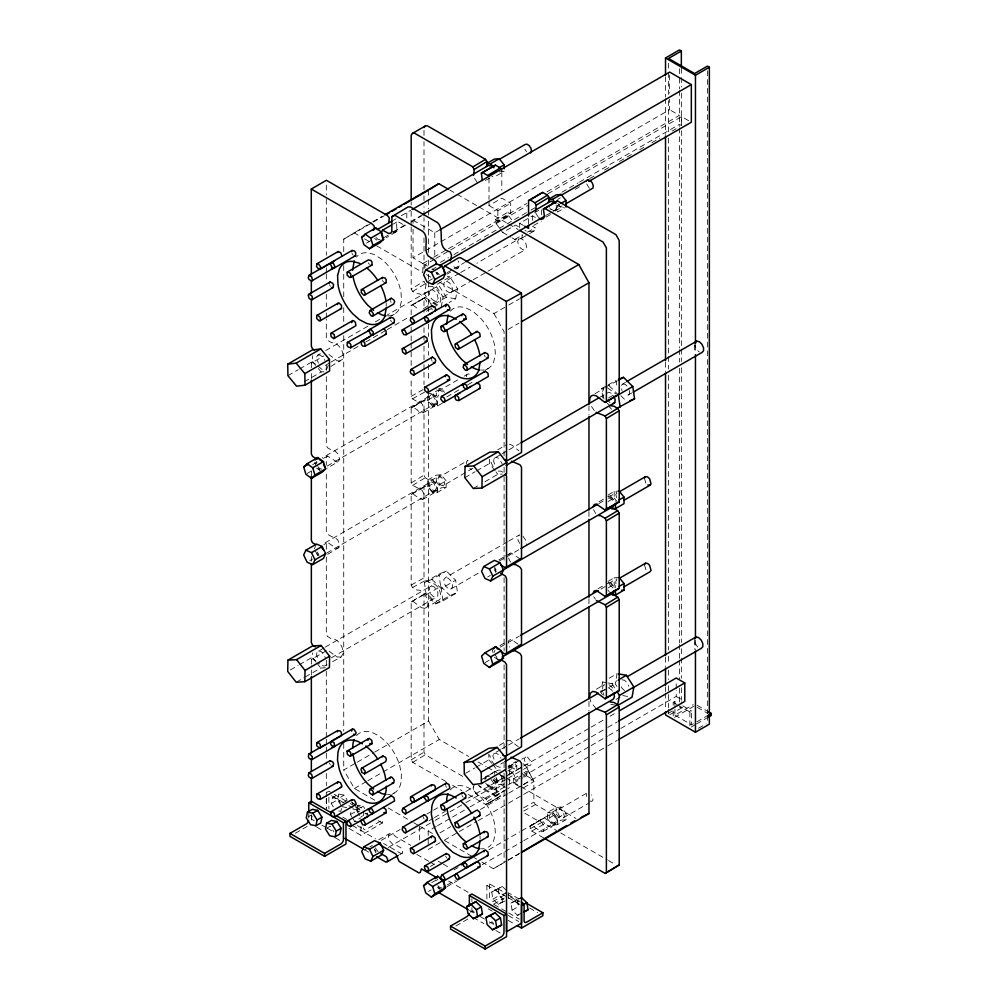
<?xml version="1.0" encoding="UTF-8"?>
<svg xmlns="http://www.w3.org/2000/svg" width="999" height="999" viewBox="0 0 999 999"><rect width="100%" height="100%" fill="white"/><g stroke="black" fill="none" stroke-linecap="round" stroke-linejoin="round"><path stroke-width="0.75" stroke-dasharray="5 3.75" d="M311.351 674.974L311.351 665.634M311.351 664.085L311.351 659.415L326.323 650.736M311.351 561.201L311.351 556.58M311.351 476.311L311.351 471.628M311.351 378.559L311.351 369.318M311.351 367.769L311.351 363.149L323.863 355.906M326.311 557.042L326.311 634.04L327.497 636.488L331.643 638.96L334.19 638.998C339.935 641.395 343.469 647.764 343.044 653.895L340.934 657.13L330.819 662.687M326.311 549.35L326.311 543.194L327.859 542.594L336.576 548.563L338.823 547.639L339.56 544.705L337.849 540.072L334.378 537.012L332.08 536.863L327.822 534.403L326.311 531.93L326.311 471.278M326.311 376.611L326.311 445.267L327.497 447.752L332.055 450.437L335.002 450.924L338.012 453.958L339.71 459.378L337.275 462.212L326.96 468.319M326.311 370.367L326.311 364.136M406.805 217.982L406.818 210.314M445.954 781.518L412.749 762.337L411.176 759.864L411.176 601.96L412.487 601.023L421.64 607.767L424.8 608.329L426.935 606.905L427.934 604.295C428.059 598.463 424.687 592.594 419.33 590.109L416.508 589.959L412.462 587.574L411.176 585.052L411.176 494.493L412.487 493.494L418.993 498.301L422.502 499.6L424.363 497.027L423.938 493.743L421.828 490.01L412.674 485.377L411.176 482.954L411.176 407.817L425.287 399.675L431.818 404.483L435.327 405.781L437.2 403.221L435.439 397.202L433.029 394.78L429.657 393.918M412.712 407.192L425.287 399.675L411.176 407.817L412.712 407.192L417.008 409.652L419.568 412.437L423.176 412.799L424.325 410.489L422.352 404.295L419.555 401.76L416.995 401.498L412.437 398.826L411.176 396.303L411.176 377.822M411.176 365.509L411.176 342.42M411.176 340.884L411.176 327.035M411.176 314.722L411.176 305.482L425.237 297.352L435.776 304.683L439.298 303.983L440.759 300.662C440.846 294.805 437.537 288.923 432.155 286.438L429.333 286.288L425.149 283.753L424.001 281.243L411.176 289.023L412.699 291.471L416.508 293.694L419.293 293.731L423.189 296.378L426.473 300.899L427.922 305.769M419.642 839.972L419.642 826.136M462.762 776.398L425.312 754.782L424.001 752.197L424.001 594.655L425.162 593.581L429.333 595.891L432.18 599.05L436.201 600.986L438.549 600.549L440.234 598.801C442.095 591.995 436.9 582.442 429.333 582.554L425.537 580.332L424.001 577.934L424.001 487.25L425.099 486.038L429.82 488.648L432.392 491.433L436.001 491.808L437.15 489.498L435.452 483.628L432.579 480.844L429.832 480.507L425.199 477.772L424.001 475.174L424.001 400.724M424.001 268.831L424.001 237.787M424.001 230.032L424.001 217.62M424.001 216.059L424.001 206.756M424.001 200.549L424.001 195.891M424.001 189.685L424.001 141.583M424.001 135.377L424.001 129.158M528.558 223.751L528.558 217.57M541.383 214.872L541.383 208.754M620.841 728.408L676.211 696.44L676.211 690.297M676.211 688.761L676.211 681.081M496.478 778.258L496.453 795.416L494.78 795.878L480.606 787.699L478.633 785.464M442.457 403.109L437.562 405.931L432.642 406.343L427.734 400.212L427.747 394.98M437.924 397.315L436.288 395.279L436.301 388.736M437.562 405.931L437.587 399.388L432.679 393.256L441.233 388.324L444.505 392.407M547.627 818.955L547.639 812.412L556.193 807.467L561.126 807.055L566.033 813.186L566.008 819.729L557.454 824.674L552.522 825.087L547.627 818.955L556.168 814.01L556.193 807.467M557.454 824.674L557.479 818.131L552.572 812L547.639 812.412M615.809 586.438L614.173 584.39L614.198 577.847L619.118 577.434M629.507 390.497L629.482 393.656L627.847 395.254L625.212 394.692M695.054 342.757L695.029 345.929L696.615 349.438L699.225 351.96M316.071 662.025L312.312 657.242L312.387 653.009M495.042 470.679L489.41 463.486L489.498 459.253M556.93 210.052L556.131 204.77M393.069 231.893L405.731 224.6L403.471 224.75L398.164 221.728L396.541 222.14L396.978 231.406L386.251 237.737M543.768 837.986L531.755 831.043L530.219 828.708L530.307 825.861L544.305 817.844L553.958 824.35L556.505 823.7L557.08 820.441L555.844 816.633L552.559 813.111L549.775 812.811L535.476 804.557L533.903 802.135L533.878 781.568L525.449 765.184L523.089 763.823M316.621 463.848L316.72 461.463M474.225 784.752L473.126 788.099L475 792.731L477.847 795.504L480.606 795.841L486.101 799.05L487.375 801.548L487.237 804.02L485.801 804.52L467.207 793.78M466.533 463.848L466.67 461.476L468.032 460.389L439.385 476.91L438.024 478.009L439.011 483.104L440.984 485.152L443.044 485.751L473.051 468.119M399.625 854.719L402.322 853.183L402.51 850.636L401.373 848.163L395.754 844.842L392.844 844.405L389.448 840.733L388.374 836.862L389.073 833.89L392.457 833.516L395.829 836.737L410.776 845.366M512.137 237.899L514.822 239.448L521.965 238.049L522.24 235.127L519.68 233.641M457.692 379.907L438.149 391.183L438.748 396.141M466.458 376.873L466.808 374.65L468.319 373.801L470.429 374.65M500.799 454.495L494.093 458.366L493.631 461.251L494.867 464.835M431.068 304.233L424.4 293.793L426.211 283.629M441.221 307.118L443.032 296.953L435.527 285.214L449.975 276.873L457.48 288.624L455.656 298.788L449.1 302.572M553.059 211.338L555.731 209.79L556.143 207.467L555.182 204.57M602.447 694.755L600.786 692.145L602.622 682.005L606.568 679.732M616.895 686.425L615.222 683.803L617.07 673.663L607.879 678.97M333.366 806.892L331.243 803.483L332.405 797.726L338.736 794.068L344.131 795.129L346.953 799.675M341.109 805.506L337.575 799.824L338.736 794.068M341.446 808.478L340.871 811.35L336.825 810.564M351.835 816.82L350.412 814.56L351.573 808.803M359.578 815.434L356.755 810.901L357.904 805.144L363.299 806.205L364.71 808.478M366.958 815.896L367.532 813.011L361.201 816.67M529.52 233.654L534.552 230.732L535.152 227.784L532.504 226.236M508.803 768.356L515.209 764.597L515.896 761.55L508.041 766.133M494.405 652.247L494.955 650.174M531.73 825.386L544.305 817.844L530.307 825.861L531.73 825.386L541.421 831.767L543.356 831.255L544.443 827.946L542.494 823.226L540.034 820.841L536.8 820.092L523.713 812.562M459.39 273.264L444.58 281.805L443.668 284.29L444.455 287.799L446.653 291.009L449.413 292.682L451.685 292.183L471.878 280.532M451.685 292.183L452.609 289.698L451.823 286.189L449.625 282.979L446.865 281.306L444.58 281.805M518.606 239.086L517.682 241.558L518.481 245.08L520.666 248.276L523.439 249.95L525.711 249.45L526.623 246.978L525.836 243.456L523.638 240.26L520.879 238.586L518.606 239.086L476.885 263.162M429.957 482.317L429.233 484.228L429.845 486.925L433.653 490.696L435.414 490.322L436.126 488.411L433.841 483.241L431.705 481.943L429.957 482.317L322.64 544.255M328.221 365.234L326.898 368.706L324.725 369.717L321.74 369.268L317.757 365.771M500.487 749.662L493.781 753.533L492.807 755.956L494.98 761.625M455.831 269.206L458.379 267.794L459.528 265.06L458.454 261.114M314.373 548.838L315.459 546.441M320.292 353.671L317.607 355.219L316.471 357.467L318.394 363.149M430.319 290.085L429.183 292.332L429.732 295.791L431.78 299.126L434.528 301.061L436.938 300.874L438.074 298.626L437.512 295.18L435.477 291.845L432.729 289.897L430.319 290.085L387.387 314.897M616.895 579.732L615.771 581.156L615.908 583.678M616.97 493.156L615.784 494.517L617.195 499.712M495.991 777.347L497.315 780.019L499.35 781.867L501.348 782.155L502.522 780.793L501.111 775.624M525.711 756.942L524.537 758.303L524.625 760.801L525.949 763.486L527.984 765.321L529.982 765.621L531.156 764.26L531.068 761.762L527.709 757.242L525.711 756.942L521.815 759.203M586.338 793.406L559.003 809.202L557.817 810.551L557.892 813.049L559.203 815.733L561.251 817.582L563.236 817.894L589.273 802.859M563.236 817.894L564.423 816.545L563.049 811.375L561.001 809.515L559.003 809.202M465.934 802.597L492.744 787.112L493.956 785.801L493.906 783.328L490.596 778.745M507.38 541.883L445.467 577.622L443.881 579.333L443.931 582.567L445.604 586.076L448.251 588.536L450.874 589.01L479.133 572.689M450.874 589.01L452.46 587.3L452.41 584.078L450.736 580.556L448.089 578.096L445.467 577.622M337.275 462.212L327.535 456.043L326.311 457.292L326.311 465.059M436.625 880.444L437.887 879.17M550.536 814.123L549.288 815.384L549.288 817.844L550.536 820.554L552.559 822.477L554.595 822.889L555.844 821.628L555.844 819.168L554.595 816.458L552.572 814.522L550.536 814.123L521.041 831.156M625.374 382.33L621.028 385.489L622.065 390.996M604.47 684.752L602.897 686.226L602.422 690.496L604.02 695.429M430.769 395.329L429.445 396.478L429.345 398.863L430.507 401.598L432.492 403.608L434.54 404.145L435.876 402.997L435.976 400.599L432.817 395.866L430.769 395.329L322.078 457.992M424.001 298.389L425.237 297.352L411.176 305.482L424.001 298.389L424.001 312.237M443.044 485.751L444.405 484.652L444.543 482.28L443.419 479.557L441.446 477.497L439.385 476.91M323.988 647.851L316.845 652.359L316.646 655.431L318.107 658.978M431.268 585.913L429.495 587.337L429.295 590.397L430.756 593.955L433.316 596.628L435.989 597.402L437.774 595.991L437.962 592.919L436.501 589.373L433.941 586.7L431.268 585.913L325.324 647.077M500.187 796.253L487.237 804.02L500.187 796.253L500.062 793.593L498.651 791.47L488.686 786.4L486.813 783.016M515.209 764.597L516.795 765.746L516.795 770.192L510.601 766.683L509.315 767.632L509.303 787.662L507.967 788.648M330.881 366.396L342.407 359.34C344.63 352.909 340.347 345.904 334.69 342.869L331.643 342.694L327.597 340.259L326.311 337.812L326.311 319.131M430.344 866.558L435.364 863.473M520.229 559.003L510.988 552.872L508.578 554.557L508.466 557.892L510.501 562.162M343.731 251.611L343.731 239.161L371.353 222.54M562.137 205.869L560.601 206.83L558.429 206.044L556.431 203.784M487.375 801.548L500.062 793.593M412.699 291.471L425.149 283.753M411.176 482.954L424.001 475.174M412.674 485.377L425.199 477.772M499.4 745.354L504.495 742.282M486.101 799.05L498.651 791.47M506.73 789.21L496.453 795.416L504.133 790.908M523.626 787.761L533.878 781.568L525.449 765.184L512.15 772.302L508.179 769.979M412.749 762.337L425.312 754.782M523.538 784.49L532.355 779.195L533.878 781.568M411.176 759.864L424.001 752.197M327.672 554.27L338.823 547.639M412.487 493.494L425.099 486.038M481.843 862.05L493.406 868.73L506.718 860.876M508.054 860.089L520.042 853.021M594.979 393.718L603.908 388.461L602.447 391.795L603.97 399.001M323.813 544.655L326.311 543.194M497.702 449.825L506.406 444.705M412.487 601.023L425.162 593.581M499.825 645.679L504.957 642.657M596.366 689.223L603.983 684.765M519.755 786.75L513.586 783.154L513.586 778.708L515.184 779.482L521.59 775.736M522.864 774.987L527.996 771.99L527.734 769.717M499.163 227.635L495.591 222.827L495.304 219.568L508.054 212.138L510.701 213.649L510.701 203.284L501.823 198.152L488.998 205.557L488.998 200.961M521.965 238.049L528.259 234.39M599.15 501.71L604.17 498.776M598.076 588.736L604.457 585.027M447.215 272.615L452.572 269.505M453.908 268.731L464.635 262.525M546.353 215.21L551.723 212.113M514.822 239.448L522.514 234.99M343.731 239.161L372.028 222.827M373.364 222.053L384.14 215.834M393.294 220.354L395.979 218.806M401.336 215.709L410.726 210.302M392.757 224.325L396.541 222.14M366.546 243.094L371.89 240.01M413.049 223.214L413.049 220.205L421.153 215.534M384.14 237.487L392.182 232.854M393.519 232.08L405.594 225.112M410.951 222.015L421.69 215.834M413.049 220.205L434.777 232.742L440.172 229.633M422.839 272.49L422.839 263.511L413.049 257.829L669.63 109.703L669.63 99.163M488.998 205.557L497.877 210.689L510.701 203.284M422.839 263.511L432.292 258.054M433.653 257.267L447.152 249.475M448.501 248.689L526.823 203.471M547.077 191.783L679.42 115.372L669.63 109.703M495.304 219.568L497.877 221.054L510.701 213.649M424.987 267.732L424.987 264.735L434.44 259.278M435.789 258.504L449.288 250.712M450.636 249.925L527.609 205.482M547.864 193.794L681.555 116.608L688.898 120.829M440.397 262.362L448.501 257.68M453.908 254.558L529.52 210.901M530.881 210.127L534.927 207.78M561.938 192.195L578.134 182.829M579.495 182.055L679.42 124.363L681.555 125.599L681.555 116.608M431.73 269.83L437.137 266.708M589.735 178.609L596.478 174.713M604.582 170.03L609.989 166.92M619.442 161.463L631.593 154.445M639.697 149.763L643.743 147.427M651.847 142.745L659.952 138.074M672.102 131.056L676.148 128.709M534.702 212.675L538.761 210.339M557.654 199.425L560.364 197.864M575.212 189.286L580.619 186.176M519.68 227.722L519.68 223.277L532.504 215.871L537.574 218.793M559.902 204.058L557.454 205.469L557.479 212.038L564.81 207.804M428.346 281.156L432.355 278.846M555.019 211.089L561.126 207.567L563.573 207.33M533.678 225.437L541.383 220.991M460.739 272.49L470.154 267.045M325.662 350.574L368.594 325.761M375.312 321.878L382.018 318.007M424.4 293.793L438.848 285.452L446.353 297.202L455.656 298.788M287.924 375.686L298.276 369.717M299.575 368.968L312.512 361.501L312.412 355.731M391.795 315.734L394.293 314.285M443.032 296.953L457.48 288.624M329.595 362.912L324.225 366.009L321.828 366.196M330.931 362.137L359.116 345.854M365.821 341.97L385.951 330.344M387.287 329.57L408.753 317.158M423.514 308.629L431.568 303.971M432.904 303.197L436.938 300.874M473.226 279.745L486.675 271.978M488.024 271.204L525.711 249.45M434.528 304.021L446.353 297.202M304.345 381.705L321.166 371.99L323.988 371.653M439.96 282.38L494.006 313.574L507.467 305.794M508.803 305.007L519.58 298.788M508.129 329.408L518.906 323.189M464.198 376.148L466.808 374.65M312.699 464.622L318.094 461.501M323.489 458.391L327.535 456.043M427.734 400.212L436.288 395.279M485.664 369.917L488.161 368.481M307.205 473.464L313.886 469.617M327.197 466.034L434.54 404.145M446.865 396.865L461.188 388.599M467.707 384.84L472.914 381.83L471.403 382.679M432.642 406.343L439.972 402.11M423.176 412.799L435.327 405.781M427.734 480.107L436.288 475.174L441.196 474.7L446.116 480.806L446.141 487.375L437.587 492.32L432.679 492.782L427.747 486.675L427.734 480.107L432.642 479.645L441.196 474.7M427.747 486.675L436.301 481.743L436.288 475.174M602.872 397.914L601.535 388.723L606.78 385.689M608.091 384.94L615.971 380.382L616.87 386.513M605.294 387.2L616.932 381.131M437.587 492.32L437.562 485.751L446.116 480.806M309.79 560.664L312.475 559.128M326.76 553.034L435.414 490.322M432.679 492.782L441.233 487.849L446.141 487.375M422.502 499.6L436.001 491.808M502.147 453.721L507.504 450.624M508.853 449.85L519.58 443.656M600.049 397.19L604.07 394.867M464.822 477.684L475.174 471.703M476.473 470.954L489.41 463.486M608.566 397.939L615.134 394.143M627.847 395.254L631.88 392.932M473.264 488.486L479.732 484.74M484.915 481.755L497.852 474.288L502.185 474.05M424.4 582.467L438.848 574.125L446.353 571.041L455.656 580.219L457.48 592.469L443.032 600.811L435.527 603.896L426.211 594.73L424.4 582.467L431.905 579.383L446.353 571.041M508.716 541.108L519.492 534.89L517.894 536.6L517.957 539.822L519.617 543.344M290.309 669.942L298.077 665.459M299.375 664.71L312.312 657.242M426.211 594.73L440.659 586.388L438.848 574.125M443.032 600.811L441.221 588.548L455.656 580.219M608.066 494.992L614.173 491.471L619.08 490.996M498.901 559.84L504.27 556.743M505.619 555.968L510.988 552.872M608.079 496.166L610.526 495.941L616.633 492.407M331.393 657.792L435.989 597.402M499.325 561.038L519.68 549.25M598.851 503.546L604.208 500.449M608.091 501.56L614.198 498.039L614.173 491.471M296.179 682.217L303.933 677.734M305.232 676.985L320.766 668.019L329.42 667.519M435.527 603.896L449.975 595.554L457.48 592.469M487.687 576.96L490.359 575.424M608.091 581.368L614.198 577.847M608.104 582.579L610.576 582.367L616.683 578.846M500.324 647.09L507.03 643.219M508.366 642.444L519.105 636.251M600.936 589.035L607.642 585.177M608.066 587.912L614.173 584.39M485.102 662.587L489.11 660.264M374.65 800.162L354.42 788.486L343.731 769.967L355.856 762.974M357.205 762.2L373.364 752.859M374.712 752.085L428.596 720.978L428.596 394.081M326.311 792.644L328.871 791.171L332.867 793.481M354.42 788.486L366.546 781.493M367.894 780.706L439.285 739.497L468.768 756.53M332.405 797.726L337.787 798.788L344.131 795.129M308.728 816.483L311.151 815.084L313.274 818.493M331.243 803.483L337.575 799.824M342.694 802.946L347.689 800.062M295.304 833.266L308.666 825.549M352.922 809.065L356.968 809.864L363.299 806.205M326.685 828.258L330.319 826.148L333.853 831.83M350.412 814.56L356.755 810.901M391.795 794.442L394.293 793.006M352.535 817.956L354.657 821.365L360.989 817.706M607.954 682.929L611.95 683.628L617.195 680.594M501.835 748.888L507.205 745.791M508.541 745.017L519.28 738.823M601.111 691.595L606.48 688.498M600.786 692.145L607.355 688.361M608.666 687.599L615.222 683.803M465.596 773.301L474.65 768.069M475.949 767.319L488.886 759.852L488.798 754.095M348.963 828.433L360.951 835.364L382.33 823.014L382.33 820.054L366.084 829.432A3.634 2.098 -60 0 1 363.511 827.959M500.774 764.048L503.459 762.499M616.146 699.362L620.079 697.09M485.739 779.332L485.726 776.71L494.28 771.765L497.964 771.415M480.706 780.082L497.527 770.366L500.349 770.029M364.348 850.062L368.356 847.751M369.692 846.977L372.365 845.429M381.343 840.334L400.112 829.495M426.923 814.01L432.292 810.913M433.628 810.139L437.649 807.816M465.796 791.558L473.838 786.912M508.803 766.72L516.608 762.2M507.817 770.941L516.795 765.746M429.095 820.679L433.141 818.343M434.49 817.557L445.292 811.325M468.256 798.076L507.417 775.461M508.766 774.687L522.265 766.882M523.613 766.108L589.785 727.909M591.133 727.122L604.645 719.33M610.039 716.208L616.795 712.312M485.751 783.278L490.684 789.372L495.591 788.91L495.566 782.342L504.12 777.397L500.012 772.314M507.817 775.374L516.795 770.192M388.174 847.502L433.753 821.178M435.102 820.404L448.501 812.662M449.837 811.887L464.585 803.371M501.348 782.155L506.555 779.158M507.854 778.396L522.165 770.129M523.476 769.38L529.982 765.621M490.684 789.372L499.238 784.44L504.145 783.965L504.12 777.397M495.591 788.91L504.145 783.965M513.586 778.708L522.564 773.526M523.851 772.789L526.411 771.303L527.996 771.99M436.288 826.398L428.196 831.081L428.196 846.44M437.649 825.624L451.148 817.819M452.497 817.045L468.706 807.691M470.054 806.905L606.443 728.159M607.792 727.384L617.245 721.927M513.586 783.154L522.564 777.971M523.851 777.234L526.411 775.748L526.411 771.303M439.897 832.879L450.699 826.648M480.407 809.49L507.417 793.905M508.766 793.119L522.265 785.326M523.613 784.54L589.785 746.34M591.133 745.566L607.342 736.213M608.691 735.426L619.492 729.195M673.214 705.219L673.214 702.347L674.924 701.36L677.497 702.846M428.196 849.512L443.044 840.933M444.393 840.159L457.904 832.367M459.253 831.58L476.81 821.453M478.159 820.666L606.443 746.603M607.792 745.828L617.245 740.359M668.044 713.486L673.101 710.564M669.792 714.697L681.343 708.029L681.343 701.785M674.924 709.04L674.924 715.184L693.281 704.595M674.55 717.382L694.592 705.806L707.429 713.211M678.346 705.319L689.897 711.975L691.608 710.988L691.608 724.812L695.541 722.552M696.852 721.79L708.653 714.972M691.233 727.01L695.242 724.7M696.578 723.925L708.603 716.982M552.572 812L561.126 807.055M698.451 728.271L706.143 723.825M453.983 869.879L458.004 867.557M488.848 849.749L519.692 831.93M428.434 891.433L431.106 889.897M557.479 818.131L566.033 813.186M447.302 884.852L455.344 880.206M482.167 864.709L522.402 841.483M523.738 840.708L554.595 822.889M552.522 825.087L561.076 820.142L566.008 819.729M493.406 868.73L504.095 862.549L504.095 772.264M508.129 860.226L518.906 853.995M486.888 898.988L486.888 885.351L489.448 883.878L506.768 893.868M505.069 900.911L498.289 904.295L492.907 899.125L491.745 892.045L502.322 886.463L506.63 890.596M491.745 892.045L502.322 886.463M470.379 912.124L472.814 910.726L477.122 914.859M492.907 899.125L499.238 895.466L498.076 888.386M502.534 902.372L501.373 895.291L506.443 892.369M504.507 894.929L492.007 902.147A3.634 2.098 -60 0 1 490.609 902.472M455.881 925.961L469.243 918.256M493.568 904.207L504.258 898.039M498.289 904.295L504.632 900.636L499.238 895.466M510.926 903.108L521.49 897.539L510.926 903.108L512.075 910.201L517.47 915.359L521.703 913.448M489.56 923.201L491.983 921.802L496.291 925.936M512.075 910.201L518.406 906.543L517.257 899.45M517.47 915.359L522.539 912.437M372.702 221.766L382.142 216.333M543.356 831.255L556.505 823.7M485.377 180.507L492.944 176.186M500.049 228.846L502.734 232.455L515.621 225.1L519.63 227.397M411.176 601.96L424.001 594.655M508.104 766.97L518.381 761.101M446.753 886.812L457.442 880.706M546.153 217.008L551.248 214.111M527.41 232.193L535.152 227.784M484.165 779.095L486.65 777.684M508.016 768.156L510.601 766.683M426.398 311.288L431.556 308.366M432.854 307.642L439.298 303.983M424.8 608.329L438.549 600.549M431.68 882.666L437.937 879.12M531.755 831.043L544.705 823.713L559.328 832.155M411.176 494.493L424.001 487.25M378.746 839.709L389.073 833.89M438.149 391.183L439.66 390.334L441.77 391.183L443.656 393.406M446.903 274.176L450.736 272.053M411.176 396.303L424.001 389.16M411.176 585.052L424.001 577.934M485.801 804.52L498.876 797.252L478.821 785.664M523.713 811.088L535.476 804.557M412.437 398.826L425.537 391.583M412.462 587.574L425.537 580.332M523.638 807.816L533.903 802.135M606.755 393.319L608.741 392.232L611.488 393.344L613.935 396.241M494.093 458.366L496.078 457.267L498.826 458.391L502.097 463.673M494.78 795.878L504.008 790.821M530.219 828.708L543.156 821.653L543.019 818.78M495.591 222.827L508.653 215.784L508.054 212.138M555.731 209.79L554.108 210.627L551.873 209.678L549.9 207.305M327.023 664.785L324.225 666.146L320.442 664.76M311.351 363.149L312.862 362.5L315.459 364.098M311.351 659.415L312.899 658.766L319.505 663.836M601.535 388.723L604.033 387.712M396.978 231.406L393.968 232.517L390.497 229.683M607.005 583.541L609.028 583.104L611.4 584.253L615.521 587.699M534.552 230.732L527.647 232.005L524.975 230.469M493.781 753.533L496.103 753.109L498.863 754.857L501.023 758.116M402.322 853.183L400.761 853.408L383.529 843.456M485.726 776.71L489.41 776.348M499.188 171.803L504.12 171.391L495.566 176.336L491.87 176.636M438.773 388.524L441.233 388.324M427.747 393.668L431.443 393.356M507.03 740.734L510.064 740.484L518.231 746.665M458.379 267.794L455.469 268.019L452.222 265.072M317.607 355.219L320.017 355.032L322.764 356.98L324.812 360.314M498.189 471.066L501.211 471.203L503.309 472.477M340.159 361.001L337.212 360.826L328.958 354.508M340.934 657.13L336.7 656.88L327.572 650.012M608.241 498.126L610.189 498.264L612.262 499.987L613.673 502.634M500.749 659.677L497.465 659.19L495.904 657.18M589.872 801.036L591.87 801.348L593.056 799.999L591.67 794.817M447.315 276.423L449.975 276.873M602.622 682.005L606.618 682.692M622.714 695.566L632.03 697.19M610.938 704.37L616.258 705.294M492.744 787.112L490.734 786.762L488.698 784.877M341.82 806.643L347.202 807.691M354.657 821.365L358.703 822.165M621.915 679.757L624.537 680.282L627.172 682.779L628.796 686.288M441.933 887.949L439.91 887.537L437.887 885.614M622.677 383.891L625.312 384.453L627.921 386.975M380.107 239.81L377.934 239.335L375.786 237.25M321.828 469.13L319.78 468.593L317.794 466.583M469.63 468.631L471.69 469.218M318.619 650.948L321.303 651.723L323.863 654.395L325.324 657.954M442.12 889.385L439.56 888.598L437.1 886.001M607.941 496.578L611.4 497.839L615.546 501.298M509.328 444.168L512.187 445.267L518.906 450.836M609.29 584.565L613.211 588.036M607.429 387.774L615.921 393.968M518.069 644.18L511.138 639.472L508.816 640.396L508.354 643.756L509.64 647.14M500.199 775.449L503.971 777.597L503.971 773.151M424.987 264.735L427.435 266.146M432.33 268.968L434.777 270.379M412.724 304.857L418.231 309.141M493.431 780.281L506.643 787.886M519.68 223.277L523.488 225.474M449.55 189.91L477.797 206.219M479.133 207.005L507.38 223.314M508.728 224.088L518.169 229.533M353.821 232.642L359.203 235.752M364.585 238.861L369.955 241.958M376.685 245.841L422.39 272.24M426.448 274.575L431.855 277.697M697.165 705.319L707.429 711.238M676.211 696.44L682.317 699.974M682.629 705.806L691.608 710.988M673.214 702.347L677.06 704.57M679.42 706.917L681.343 708.029M674.924 715.184L691.608 724.812M478.146 761.95L486.188 766.595M487.537 767.369L496.915 772.789M498.251 773.563L519.692 785.951M521.028 786.725L575.973 818.468M560.664 832.929L607.205 859.802M608.541 860.564L615.184 864.397M452.597 785.351L461.9 790.709M388.124 807.941L412.387 821.952M413.736 822.726L419.13 825.848M420.479 826.623L435.302 835.189M444.742 840.634L472.864 856.867M474.138 857.604L476.71 859.09M351.685 802.359L355.681 804.67M357.018 805.444L363.673 809.29M518.918 898.913L508.266 892.756L508.266 895.728L518.918 901.872M334.203 794.242L348.863 802.709M350.187 803.471L354.183 805.781M355.519 806.555L363.511 811.163L363.511 815.746M508.104 894.642L521.416 902.334M355.681 807.629L363.673 812.249M365.01 813.011L370.342 816.096M378.334 820.703L382.33 823.014M529.582 908.029L537.574 912.649M331.643 795.728L343.631 802.647M348.963 805.718L359.615 811.875M486.888 885.351L506.868 896.89M508.191 897.664L521.515 905.356M438.236 861.225L442.008 863.398M443.269 864.123L449.55 867.756M416.833 854.42L428.783 861.313M430.107 862.075L434.103 864.372M342.769 817.182L346.765 819.492M357.43 825.649L364.086 829.495M494.018 904.507L507.342 912.199M508.666 912.961L519.33 919.117M352.372 825.474L375.574 838.86M448.651 881.068L468.568 892.557M508.304 915.496L518.693 921.503M488.211 908.84L492.207 911.138M508.191 920.379L514.86 924.225M321.99 825.211L326.024 827.534M327.36 828.308L332.742 831.418M364.66 849.849L368.643 852.147M469.48 910.364L474.812 913.436M480.132 916.508L486.775 920.354M489.435 921.89L494.642 924.887M316.671 827.085L323.339 830.931M335.327 837.849L340.647 840.921M473.251 917.482L483.903 923.625M495.891 930.556L501.223 933.628M502.734 232.455L510.789 237.113M314.198 820.716L311.388 818.98L311.338 816.595M526.411 775.748L532.355 779.195M495.629 765.621L503.296 768.731M608.791 688.086L611.563 689.834L613.723 693.094M374.563 238.461L376.81 240.097M316.558 468.069L319.942 470.517M494.455 657.18L497.827 659.64M437.574 887.624L439.835 889.26M609.04 684.652L613.873 689.098M607.217 403.246L610.089 405.681M378.134 851.797L374.812 847.214M522.989 536.176L526.423 541.346L526.473 544.567M318.107 468.256L320.192 470.204M596.266 708.778L591.046 702.497L589.522 697.527M697.702 647.027L694.33 641.857L694.317 638.673M624.562 690.596L621.94 688.111L620.304 684.59M515.159 901.185L519.468 905.331M495.979 890.121L501.373 895.291M440.659 586.388L449.975 595.554M431.905 579.383L441.221 588.548M620.854 395.691L626.023 400.811M609.053 385.676L618.356 394.867M608.478 406.081L611.588 409.14M594.33 410.589L590.646 405.207M477.285 182.542L473.389 176.698M538.449 217.47L535.402 212.512M589.298 188.237L586.238 183.117M317.145 553.671L319.043 555.869M607.529 399.787L609.977 402.684M437.362 272.452L439.335 274.837M312.512 361.501L317.32 367.32M318.281 368.494L321.166 371.99M488.886 759.852L491.77 763.361M492.732 764.522L497.527 770.366M557.842 203.496L561.126 207.567M614.198 498.039L618.306 503.121M610.526 495.941L615.459 502.035M436.301 481.743L441.233 487.849M432.642 479.645L437.562 485.751M494.305 778.333L499.238 784.44M493.106 779.282L495.566 782.342M610.576 582.367L615.471 588.511M556.168 814.01L561.076 820.142M317.008 663.224L320.766 668.019M374.525 849.237L376.236 851.423M495.979 471.89L497.852 474.288M549.55 207.792L551.098 209.802M436.663 272.739L437.999 274.475M493.119 466.658L489.947 460.052M607.867 589.972L609.652 592.345M495.179 654.982L496.965 657.354M543.156 821.653L544.705 823.713M508.653 215.784L513.011 221.603M352.048 802.659L353.184 804.232M512.15 772.302L514.535 775.649L515.184 779.482M593.706 596.715L595.479 599.263M494.605 765.022L491.258 760.227L489.647 755.019M351.998 253.446L353.097 255.057M317.158 551.96L318.856 554.433M382.48 280.444L383.566 282.043M368.306 262.824L369.393 264.435M524.862 149.188L526.573 151.798M494.443 568.656L496.353 571.665M611.95 683.628L615.272 688.848M356.968 809.864L358.379 812.125M337.787 798.788L342.033 805.606M390.559 320.142L391.583 321.803M462.062 795.529L463.086 797.202M428.596 720.978L439.285 739.497M494.006 313.574L504.095 331.743L504.095 456.268M593.531 509.602L595.704 513.523M494.655 567.245L496.066 569.892M445.691 856.18L446.603 857.904M484.303 355.157L485.214 356.88M329.483 284.64L330.394 286.363M645.903 569.805L644.405 564.622M329.483 763.174L330.357 764.922M645.804 483.166L644.405 477.972M445.591 785.614L446.453 787.362M423.289 817.369L424.138 819.118M431.443 308.142L432.28 309.902M435.989 272.153L437.125 274.563M494.555 569.929L495.704 572.327M315.522 551.236L317.819 556.043M374.088 849.038L375.811 852.634M390.334 300.549L391.096 302.322M431.406 359.403L432.142 361.176M492.257 649.874L493.131 652.797M314.81 462.212L315.684 465.147M508.166 894.467L508.866 898.713M480.007 836.038L480.132 838.898M386.151 303.134L386.263 305.994M586.45 794.005L586.525 796.503M494.28 771.765L494.293 774.4M501.81 171.828L501.823 190.409M326.311 660.327L326.311 669.617M326.311 671.166L326.323 737.761M326.323 739.31L326.336 745.504M326.336 747.052L326.336 751.698M326.336 753.246L326.336 764.098M326.336 773.388L326.336 785.776M326.336 791.97L326.336 796.615M326.336 798.164L326.348 809.003M707.429 70.804L707.429 713.723M707.429 715.284L707.429 723.089M695.454 345.217L695.454 353.022M695.454 640.159L695.454 649.512M694.592 345.055L694.592 352.859M694.592 639.984L694.592 649.35M689.897 711.975L689.897 726.348M681.343 68.232L681.343 76.024M681.343 77.585L681.343 86.95M681.343 93.194L681.343 124.4M681.343 130.644L681.343 347.552M681.343 349.113L681.343 361.601M681.343 367.844L681.343 642.494M681.343 648.726L681.343 656.53M681.343 658.091L681.343 678.383M681.343 687.749L681.343 700.224M679.42 68.681L679.42 76.473M679.42 78.034L679.42 88.961M679.42 90.522L679.42 126.411M679.42 127.972L679.42 348.002M679.42 349.563L679.42 362.05M679.42 368.294L679.42 642.944M679.42 644.505L679.42 658.541M679.42 660.102L679.42 678.833M679.42 688.199L679.42 702.235M674.924 701.36L674.924 707.504M673.214 710.963L673.214 718.156M669.63 75.087L669.63 93.144M668.518 63.149L668.518 70.954M668.518 72.515L668.518 94.356M668.518 100.599L668.518 131.806M668.518 138.049L668.518 354.957M668.518 356.518L668.518 369.006M668.518 375.249L668.518 649.899M668.518 656.143L668.518 663.935M668.518 670.179L668.518 679.545M668.518 685.789L668.518 707.629M668.518 709.19L668.518 713.873M665.521 76.698L665.521 96.99M665.521 98.551L665.521 134.44M665.521 362.275L665.521 371.628M665.521 657.205L665.521 666.57M665.521 686.85L665.521 691.533M665.521 693.094L665.521 710.264M588.96 405.719L588.96 415.06M588.96 511.575L588.96 517.807M588.96 598.751L588.96 604.969M588.96 701.485L588.96 710.826M532.504 215.871L532.504 220.317M504.095 467.17L504.095 474.95M504.095 476.511L504.095 563.686M504.095 577.697L504.095 650.849M504.095 664.859L504.095 752.035M504.095 762.924L504.095 770.716M497.877 210.689L497.877 221.054M489.448 883.878L489.448 900.661M488.998 177.972L488.998 199.438M471.915 898.538L471.915 901.56M471.915 907.616L471.915 912.162M434.777 232.742L434.777 256.83M428.596 190.172L428.596 197.952M428.596 199.513L428.596 208.853M428.596 210.402L428.596 215.072M428.596 221.303L428.596 252.435M428.596 260.215L428.596 266.446M428.596 274.226L428.596 280.457M428.596 282.005L428.596 305.357M428.596 306.918L428.596 311.588M428.596 324.038L428.596 336.488M428.596 342.719L428.596 355.169M428.596 364.51L428.596 381.63M424.001 327.622L424.001 339.922M424.001 346.079L424.001 362.999M424.001 364.548L424.001 370.691M424.001 372.24L424.001 384.54M413.049 229.233L413.049 257.829M411.176 202.01L411.176 205.12M411.176 211.338L411.176 225.324M411.176 226.873L411.176 289.023M360.951 826.273L360.951 835.364M343.731 265.622L343.731 296.753M343.731 307.655L343.731 326.336M343.731 335.676L343.731 731.056M343.731 743.506L343.731 769.967M328.871 797.277L328.871 807.954A3.634 2.098 -60 0 0 329.058 808.94M326.311 185.115L326.311 194.992M326.311 199.226L326.311 255.282M326.311 267.744L326.311 272.415M326.311 273.976L326.311 280.195M326.311 294.218L326.311 306.668M326.311 312.899L326.311 317.57M326.311 798.701L326.311 807.791M311.338 814.922L311.338 820.978M308.778 813.448L308.778 818.031M484.24 369.892A34.615 19.992 60 0 1 481.368 370.092M450.349 311.201A34.615 19.992 60 0 1 466.396 308.129L473.064 311.463L479.857 317.42A34.615 19.992 60 0 1 494.917 347.252L495.367 355.207L493.606 362.05A34.615 19.992 60 0 1 485.614 369.568M387.5 315.909A34.615 19.992 60 0 0 399.75 307.854L401.498 301.024L401.061 293.057A34.615 19.992 60 0 0 381.443 259.078L374.175 254.483L367.969 252.822A34.615 19.992 60 0 0 356.493 257.005M484.24 848.613A34.628 19.992 60 0 1 481.368 848.813M450.349 789.909A34.628 19.992 60 0 1 466.396 786.85L473.064 790.184L479.857 796.128A34.628 19.992 60 0 1 494.917 825.973L495.367 833.928L493.606 840.758A34.628 19.992 60 0 1 488.161 847.202M390.384 794.417A34.628 19.992 60 0 1 387.5 794.617M356.493 735.726A34.628 19.992 60 0 1 372.527 732.654L379.208 735.988L385.989 741.945A34.628 19.992 60 0 1 399.75 765.758L401.398 773.888L401.061 782.067A34.628 19.992 60 0 1 391.758 794.093"/><path stroke-width="1.5" d="M311.338 802.584L311.338 777.684M311.338 771.465L311.338 759.015M311.338 752.784L311.351 676.535M311.351 564.273L311.338 642.769L312.687 645.242L315.347 646.815M311.351 476.311L311.338 540.184L312.487 542.719L315.909 544.78M311.351 380.095L311.351 454.046L312.699 456.518L317.17 459.128M500.736 651.523L504.994 653.97L506.543 653.296L506.555 578.683L505.444 576.111L500.749 573.264M528.558 225.299L528.558 228.396L524.75 226.199M528.558 216.021L528.558 200.549L542.644 192.42L547.527 195.167L548.963 197.377L549.075 200.687L548.139 202.435M589.522 697.527L590.197 693.431L592.569 691.458L595.666 691.87L605.132 698.813L606.381 697.702L606.381 607.367L605.219 604.832L596.366 600.536M593.231 506.63L594.118 504.632L596.303 504.045L605.094 510.052L606.381 509.015L606.381 418.519L605.107 415.971L596.066 412.375M589.622 401.498L589.86 398.239L591.158 395.979L593.431 395.179L596.216 395.791L604.832 402.397L606.381 401.785L606.381 247.752L602.971 241.995L544.867 208.441L543.369 209.041L544.355 215.697L543.593 218.456L541.62 219.293L539.16 218.232M593.219 592.782L594.255 590.958L596.316 590.459L605.132 596.44L619.205 588.311L619.205 513.111L617.657 510.714L613.386 508.216L610.814 507.954M450.299 260.714L451.598 255.457L450.212 251.873C435.027 248.202 445.854 231.006 437.624 222.665L410.352 206.918L408.054 206.943L391.895 216.671L391.833 231.443L390.534 233.354L388.349 233.316L382.654 230.157L381.268 232.23L382.617 238.262M504.133 168.781L504.145 164.847L499.238 158.716L494.305 159.128L486.975 163.361M612.986 595.254L615.459 595.054L615.471 589.81M615.459 595.054L624.013 590.109L624.025 583.566L619.118 577.434M376.635 856.755L385.951 862.137L387.487 861.588L387.525 859.065L386.213 856.655L380.819 853.658M287.924 660.152L287.724 671.44L296.179 682.217L304.832 681.718L329.42 667.519L329.62 656.231L321.166 645.454L312.512 645.953L287.924 660.152L296.578 659.652L321.166 645.454M304.832 681.718L305.032 670.429L296.578 659.652M465.059 466.408L464.822 477.684L473.264 488.486L481.93 488.012L506.518 473.813L506.743 462.549L498.314 451.748L489.647 452.222L465.059 466.408L473.726 465.946L498.314 451.748M481.93 488.012L482.155 476.748L473.726 465.946M352.734 748.076L352.909 743.98A34.628 19.992 60 0 1 354.22 739.472M446.603 802.259L446.778 798.176A34.628 19.992 60 0 1 448.089 793.668M445.566 306.631L446.528 304.37L447.864 304.745L449.887 307.842L449.8 309.39L427.734 322.34L425.112 320.642L424.45 317.32L425.337 316.608L446.528 304.37M386.363 786.238L386.089 790.709A34.628 19.992 60 0 1 366.471 802.035L359.215 798.238L353.009 792.744A34.628 19.992 60 0 1 339.248 768.93L337.5 760.064L337.949 752.622A34.628 19.992 60 0 1 357.567 741.295L362.4 743.818M351.66 731.118L351.773 729.595L354.008 729.307L356.006 732.429L355.894 733.953L333.841 746.865L331.218 745.117L330.494 743.343L331.506 741.121L352.672 728.895M444.08 888.336L444.405 885.064L443.244 881.792M535.539 211.251L536.238 205.245L535.002 202.822L530.119 199.937L528.558 200.549M473.526 175.449L474.225 169.468L472.927 166.908L414.46 133.154L412.45 133.404L411.176 135.202L411.176 200.462M351.673 322.677L352.784 320.567L354.146 321.041L355.407 322.44L355.906 325.711L333.766 338.574L331.156 336.688L330.657 333.416L352.784 320.567M461.838 864.984L462.013 863.498L464.323 863.373M388.748 222.515L389.31 217.944L387.537 215.597L326.373 180.282L311.276 189.061L311.338 274.725M402.21 348.851L402.597 352.073L405.182 354.083L427.372 341.271L426.985 338.049L424.388 336.051L402.21 348.851L403.196 348.314L405.794 350.312L406.181 353.534M506.068 465.434L614.71 402.709L615.172 399.825L613.935 396.241M347.04 751.098L347.402 754.307L349.987 756.343L372.14 743.606L371.778 740.384L369.193 738.348L347.04 751.098L349.413 751.136L350.624 752.597L350.986 755.806M367.957 740.309L368.194 738.885M410.402 848.601L410.739 851.81L413.336 853.87L435.502 841.133L435.164 837.924L432.579 835.863L410.402 848.601L411.413 848.089L413.998 850.137L414.335 853.358M431.306 837.811L431.568 836.388M616.932 691.458L619.43 695.379L617.594 705.531L632.03 697.19L633.878 687.05L626.385 675.287L618.393 673.9M440.909 326.536L441.233 329.732L443.818 331.793L466.009 319.056L465.671 315.859L463.099 313.798L440.909 326.536L443.281 326.611L445.079 329.87L444.83 331.281M461.825 315.721L462.087 314.31M412.849 323.826L402.247 329.945L401.973 331.356L403.758 334.615L406.143 334.727L427.335 322.49L427.609 321.091M406.143 334.727L406.418 333.316L404.645 330.057L402.247 329.945M371.778 814.048L361.188 820.154L360.914 821.553L362.674 824.812L365.072 824.949L386.238 812.724L385.951 809.54L383.379 807.454M365.072 824.949L365.347 823.551L363.586 820.291L361.188 820.154M307.455 812.137L306.306 817.881L310.539 824.699L315.934 825.761L320.779 822.951L321.94 817.207L317.694 810.389L312.312 809.327L307.455 812.137L312.849 813.186L317.694 810.389M315.934 825.761L317.083 820.004L312.849 813.186M326.623 823.201L325.474 828.958L329.707 835.763L335.102 836.825L339.96 834.028L341.109 828.271L336.875 821.465L331.481 820.404L326.623 823.201L332.018 824.262L336.875 821.465M335.102 836.825L336.263 831.068L332.018 824.262M424.563 387.437L424.837 390.609L427.41 392.707L449.612 379.995L449.338 376.823L446.778 374.725L424.563 387.437L425.586 386.963L428.146 389.061L428.434 392.232M445.467 376.598L445.754 375.199M373.139 334.515L361.226 341.396L361.463 344.555L362.637 346.054L365.047 346.253L386.251 334.016L386.014 330.869L383.454 328.721M365.047 346.253L364.822 343.107L363.636 341.608L361.226 341.396M463.236 862.661L463.461 865.821L466.034 867.994L488.236 855.331L488.012 852.172L485.439 849.999L463.236 862.661L464.285 862.212L466.845 864.385L467.07 867.544M484.078 851.822L484.39 850.449M455.082 822.714L455.269 825.848L456.431 827.359L458.866 827.634L480.069 815.396L479.882 812.274L477.335 810.064L476.286 810.476L455.082 822.714L457.517 822.989L459.203 826.285L458.866 827.634M354.22 260.764L352.61 270.242M448.089 314.947L446.478 324.425M502.085 657.08L613.436 592.844L613.985 590.771M463.311 843.718L463.399 846.802L465.921 849.113L467.008 848.763L488.186 836.538L488.111 833.466L486.963 831.905L484.49 831.493L463.311 843.718L465.796 844.13L467.395 847.452L467.008 848.763M484.103 832.804L484.49 831.493M465.734 389.373L455.132 395.492L455.194 398.564L456.318 400.124L458.803 400.562L479.995 388.324L479.945 385.264L478.808 383.703L476.336 383.266M458.803 400.562L458.753 397.49L456.231 395.167L455.132 395.492M410.539 796.927L410.589 799.987L411.725 801.548L414.21 801.985L435.364 789.772L435.314 786.712L434.19 785.139L431.705 784.702L410.539 796.927L413.024 797.364L414.16 798.925L414.21 801.985M431.306 786.001L431.705 784.702M330.819 811.837L330.856 814.897L331.993 816.47L334.478 816.92L355.669 804.682L356.081 803.383L354.495 800.049L352.01 799.6L330.819 811.837L333.304 812.287L334.44 813.86L334.478 816.92M351.611 800.886L352.01 799.6M316.708 742.694L316.733 745.741L319.23 748.101L320.342 747.789L341.421 735.639L341.396 732.592L340.259 731.018L337.774 730.544L316.708 742.694L319.193 743.169L320.317 744.742L320.342 747.789M337.362 731.83L337.774 730.544M316.708 794.193L316.683 797.214L317.794 798.8L320.304 799.325L341.483 787.1L341.92 785.838L340.384 782.492L337.887 781.967L316.708 794.193L319.205 794.717L320.317 796.303L320.304 799.325M337.45 783.228L337.887 781.967M316.733 315.522L316.708 318.531L319.193 320.929L320.304 320.654L341.508 308.429L341.533 305.419L339.048 303.009L337.924 303.284L316.733 315.522L317.857 315.247L320.342 317.645L320.304 320.654M337.487 304.545L337.924 303.284M330.869 262.687L330.407 263.923L331.905 267.295L334.428 267.882L355.619 255.644L355.681 252.635L354.583 251.036L352.06 250.449L330.869 262.687L333.391 263.274L334.89 266.633L334.428 267.882M351.611 251.686L352.06 250.449M361.351 289.685L361.276 292.67L363.761 295.13L364.897 294.892L386.101 282.655L386.176 279.658L385.077 278.047L382.555 277.447L361.351 289.685L363.886 290.284L365.359 293.656L364.897 294.892M382.08 278.684L382.555 277.447M347.227 272.09L347.128 275.062L349.588 277.522L350.724 277.297L371.915 265.072L372.015 262.1L370.941 260.502L368.419 259.865L347.227 272.09L349.75 272.727L350.824 274.338L350.724 277.297M530.656 152.934L531.468 151.024L530.919 148.227L529.208 145.617L526.997 144.181L525.124 144.48L499.05 159.515M425.761 269.942L423.576 274.725L427.01 281.93L432.642 284.353L443.331 278.172L445.529 273.389L442.082 266.184L436.451 263.773L425.761 269.942L431.393 272.365L434.84 279.558L432.642 284.353M305.869 550.224L303.684 555.007L307.118 562.212L312.749 564.622L323.451 558.453L325.637 553.671L322.19 546.465L316.558 544.055L305.869 550.224L311.501 552.634L314.947 559.84L312.749 564.622M483.753 566.52L481.568 571.303L485.014 578.508L490.646 580.918L501.336 574.75L503.521 569.967L500.087 562.762L494.455 560.339L483.753 566.52L489.398 568.931L492.832 576.136L490.646 580.918M363.873 846.815L361.675 851.61L365.122 858.803L370.754 861.225L381.443 855.044L383.628 850.261L380.194 843.056L374.563 840.646L363.873 846.815L369.505 849.237L372.939 856.43L370.754 861.225M369.655 329.508L369.081 330.644L370.392 334.041L372.977 334.902L394.168 322.665L394.443 319.805L393.419 318.144L390.846 317.27L369.655 329.508L370.854 329.408L373.251 332.043L372.977 334.902M390.272 318.406L390.846 317.27M441.171 804.894L440.596 806.031L441.908 809.427L444.493 810.289L465.659 798.064L465.946 795.204L463.548 792.569L462.337 792.669L441.171 804.894L443.743 805.768L444.767 807.429L444.493 810.289M461.775 793.805L462.337 792.669M369.767 330.07L347.365 342.407L347.065 345.242L348.077 346.903L350.649 347.789L370.529 336.313M350.649 347.789L350.949 344.955L349.937 343.294L347.365 342.407M367.994 331.281L368.569 330.157M324.687 744.917L308.716 754.145L308.391 756.967L309.403 758.641L311.988 759.565L333.279 747.264L333.866 746.166M311.988 759.565L312.312 756.743L309.927 754.07L308.716 754.145M486.151 166.558L487.075 164.897L486.95 161.551L485.477 159.34L427.422 125.824L425.287 125.999L412.45 133.404M613.886 505.194L612.812 506.693L502.784 570.204M425.037 865.783L424.338 866.757L425.399 870.154L428.009 871.365L449.225 859.115L449.787 856.468L448.863 854.744L446.253 853.533L425.037 865.783L427.659 866.995L428.571 868.718L428.009 871.365M445.554 854.507L446.253 853.533M341.895 256.131L340.834 252.735L338.211 251.511L317.02 263.748L316.458 266.396L318.731 269.243L319.992 269.33L334.565 260.926M319.992 269.33L320.567 266.696L318.294 263.836L317.02 263.748M337.512 252.485L338.211 251.511M463.698 364.772L463.111 367.395L465.359 370.242L466.633 370.354L487.824 358.117L488.411 355.507L487.5 353.783L484.89 352.535L463.698 364.772L464.972 364.885L467.22 367.744L466.633 370.354M484.19 353.496L484.89 352.535M308.878 294.255L308.167 295.217L309.203 298.601L311.813 299.85L333.017 287.612L333.604 284.99L332.692 283.266L330.07 282.018L308.878 294.255L311.501 295.504L312.412 297.227L311.813 299.85M329.358 282.979L330.07 282.018M424.001 127.61L425.287 125.999M370.03 808.878L368.743 808.728L347.54 820.978L346.89 823.551L347.777 825.299L350.399 826.61L361.014 820.491M350.399 826.61L351.049 824.038L348.826 821.128L347.54 820.978M368.007 809.665L368.743 808.728M644.405 564.622L645.541 563.199L647.514 563.424L649.575 565.222L651.061 570.404L649.937 571.828L623.9 586.863M504.42 459.715L506.568 461.038L521.528 452.472L521.466 293.057L460.377 257.642L458.628 257.829L444.867 265.971L443.244 267.982L444.468 272.677M500.786 565.134L505.457 567.744L506.555 566.408L506.555 476.286L505.407 473.751M308.928 772.901L308.254 775.436L309.116 777.172L311.738 778.533L332.979 766.283L333.654 763.748L332.792 762L330.169 760.639L308.928 772.901L311.551 774.25L312.5 777.634L311.738 778.533M329.408 761.55L330.169 760.639M361.738 768.194L360.976 769.093L361.9 772.464L364.523 773.838L385.689 761.613L386.388 759.09L385.527 757.354L382.904 755.981L361.738 768.194L363.024 768.381L365.222 771.315L364.523 773.838M382.142 756.88L382.904 755.981M369.905 789.247L369.218 791.77L370.08 793.518L372.702 794.892L393.606 782.816L394.293 780.294L392.108 777.359L390.809 777.185L369.905 789.247L372.527 790.621L373.389 792.369L372.702 794.892M390.06 778.071L390.809 777.185M644.405 477.972L645.579 476.598L647.577 476.898L649.625 478.746L651.036 483.928L649.85 485.302L623.838 500.349M463.923 384.415L462.624 384.215L441.446 396.453L440.734 398.963L442.919 401.91L444.218 402.098L454.807 395.991M444.218 402.098L444.93 399.588L444.068 397.839L441.446 396.453M461.863 385.102L462.624 384.215M425.112 795.341L424.4 797.851L426.585 800.811L427.884 801.011L449.075 788.773L449.85 787.886L448.938 784.515L446.316 783.104L425.112 795.341L427.747 796.752L428.596 798.501L427.884 801.011M445.542 783.99L446.316 783.104M402.847 827.085L402.11 829.582L404.283 832.554L405.582 832.766L426.773 820.541L427.497 818.044L425.324 815.084L424.026 814.872L402.847 827.085L405.469 828.521L406.368 831.892L405.582 832.766M423.251 815.746L424.026 814.872M434.915 311.338L435.664 308.853L434.815 307.093L432.18 305.657L411.001 317.894L410.264 320.379L412.425 323.351L413.736 323.564L425.649 316.683M413.736 323.564L414.485 321.079L412.312 318.107L411.001 317.894M431.406 306.531L432.18 305.657M545.104 838.748L605.169 873.426L619.205 864.922L619.205 707.067L617.644 704.645L613.873 702.434L610.114 701.985M694.317 638.673L695.941 637.025L698.563 637.549L701.186 640.034L702.809 643.543L702.821 646.74L701.198 648.388L632.567 688.011M695.054 342.757L696.69 341.159L699.325 341.72L701.935 344.243L703.533 347.764L703.508 350.924L701.86 352.522L633.229 392.157M311.276 189.061L372.277 224.063L374.2 226.149L374.325 228.696M361.675 237.325L365.122 234.103L375.811 227.922L381.443 232.018L383.628 239.323L380.194 242.557L369.505 248.726L363.873 244.643L361.675 237.325L364.348 235.776M373.226 230.344L375.811 227.922M369.505 248.726L372.939 245.504L383.628 239.323M303.684 466.933L307.118 463.698L317.819 457.53L323.451 461.613L325.637 468.931L322.19 472.152L311.501 478.334L305.869 474.238L303.684 466.933L307.692 464.61M315.234 459.952L317.819 457.53M311.501 478.334L314.947 475.099L325.637 468.931M485.014 652.822L481.568 656.043L483.753 663.361L489.398 667.444L500.087 661.276L503.521 658.041L501.336 650.736L495.704 646.64L485.014 652.822L490.646 656.905L492.832 664.223L489.398 667.444M493.119 649.063L495.704 646.64M423.576 885.663L427.01 882.442L437.699 876.26L443.331 880.356L445.529 887.674L442.082 890.896L431.393 897.065L425.761 892.981L423.576 885.663L426.248 884.127M435.127 878.683L437.699 876.26M431.393 897.065L434.84 893.843L445.529 887.674M330.282 263.087L309.091 275.312L308.192 277.647L308.966 279.408L311.588 281.031L333.629 268.032M311.588 281.031L312.437 280.269L311.713 276.935L309.091 275.312M370.067 310.489L369.143 312.787L371.191 315.871L372.527 316.221L393.718 303.983L394.655 301.686L393.893 299.912L391.271 298.251L370.067 310.489L371.403 310.839L373.451 313.923L372.527 316.221M390.409 298.988L391.271 298.251M544.867 208.441L557.467 200.899L615.946 234.665L619.205 240.509L619.205 394.068L604.832 402.397M427.734 322.34L428.696 320.08L427.959 318.306L425.337 316.608M411.176 369.38L410.214 371.64L410.951 373.414L413.561 375.124L434.765 362.887L435.739 360.627L435.002 358.853L432.38 357.142L411.176 369.38L413.798 371.091L414.448 374.413L413.561 375.124M431.493 357.867L432.38 357.142M557.467 200.899L543.369 209.041M333.841 746.865L334.74 746.178L334.128 742.869L331.506 741.121M619.205 864.922L605.169 873.426M425.686 796.34L424.35 795.916L403.084 808.191L402.035 810.364L402.734 812.137L405.344 813.935L427.522 800.998M405.344 813.935L406.256 813.273L405.694 809.989L403.084 808.191M502.584 754.894L505.257 756.393L506.555 755.469L506.543 664.597L505.019 662.175L500.749 659.677M501.81 170.28L500.287 167.919L495.467 165.147L481.381 173.139L482.305 180.519M370.192 808.041L369.106 810.189L369.792 811.975L372.402 813.823L394.53 800.936L394.006 797.652L391.383 795.803L370.192 808.041L371.541 808.503L373.489 811.675L372.402 813.823M390.459 796.453L391.383 795.803M333.766 338.574L334.702 337.949L334.203 334.677L331.593 332.792M462.962 862.886L441.795 875.112L440.659 877.209L441.321 878.983L443.931 880.881L454.52 874.774M443.931 880.881L445.054 878.795L443.144 875.599L441.795 875.112M586.525 180.744L588.061 179.77L590.234 180.569L592.232 182.829L593.281 185.689L592.994 188.049L565.971 203.734M455.956 343.631L454.995 344.23L455.469 347.477L458.079 349.388L480.219 336.538L479.745 333.291L477.147 331.393L455.956 343.631L457.305 344.118L459.203 347.302L458.079 349.388M476.198 331.993L477.147 331.393M429.87 189.36L438.786 183.691L448.201 189.136M474.225 169.468L486.95 161.551M536.238 205.245L548.963 197.377M605.219 604.832L617.682 597.127L619.205 599.575L619.205 690.609L606.381 697.702M596.266 708.778L605.182 712.299L617.644 704.645M455.956 873.838L454.795 875.898L456.68 879.095L458.042 879.607L480.194 866.782L479.745 863.536L477.147 861.613L455.956 873.838L457.317 874.35L459.203 877.559L458.042 879.607M535.002 202.822L547.527 195.167M464.11 383.516L463.149 384.103L463.586 387.362L466.196 389.298L488.349 376.461L487.912 373.201L485.302 371.266L464.11 383.516L466.72 385.452L467.157 388.711L466.196 389.298M484.328 371.853L485.302 371.266M481.381 173.139L495.467 165.147M606.381 607.367L619.205 599.575M606.381 872.177L606.381 714.847L619.205 707.067M472.927 166.908L485.477 159.34M605.107 415.971L617.657 408.379L619.205 410.776L619.205 501.873L606.381 509.015M606.381 418.519L619.205 410.776M606.381 401.785L619.205 394.068M598.913 515.671L600.549 515.621L605.082 518.281L617.657 510.714M500.287 167.919L487.687 175.462L482.967 172.715M530.119 199.937L542.644 192.42M606.381 595.404L606.381 520.816L619.205 513.111M605.132 596.44L619.205 588.311M605.132 698.813L619.205 690.609M605.094 510.052L619.205 501.873M505.457 567.744L521.515 558.004L521.515 467.232L519.967 464.76L511.388 461.213M521.378 852.234L556.006 831.805M558.666 830.231L566.658 825.524M570.654 823.164L574.65 820.803M439.485 265.684L549.338 202.085L550.973 201.249L553.209 202.198M465.971 261.75L545.017 215.984M386.838 214.273L389.535 212.725M392.232 211.164L396.266 208.828M398.963 207.28L401.66 205.719M404.345 204.171L428.596 190.172M665.521 75.137L665.521 57.979L679.42 49.95L681.343 51.061L681.343 66.671M681.343 51.061L668.518 58.466L694.592 73.526L707.429 66.121L709.352 67.233L709.352 724.2L695.454 732.23L665.521 714.947L665.521 711.825M486.988 163.961L490.684 163.649L499.238 158.716M377.197 229.633L391.958 221.129M412.063 209.528L488.511 165.422L490.684 165.896M382.654 230.157L391.496 225.05M365.122 234.103L370.754 238.187L381.443 232.018M499.25 167.67L504.145 164.847M422.502 214.748L669.63 72.078L691.345 84.615L691.345 122.24L588.723 181.493M665.521 57.979L695.454 75.25L709.352 67.233M440.172 229.633L691.345 84.615M548.838 199.126L556.168 194.892L561.076 194.43L566.008 200.524L566.033 207.093M548.851 199.713L552.522 199.363L561.076 194.43M561.213 195.255L588.061 179.77M431.393 272.365L442.082 266.184M561.126 203.346L566.008 200.524M287.724 364.173L312.312 349.975L320.766 348.951L329.42 359.44L329.62 370.966L305.032 385.164L296.578 386.188L287.924 375.686L287.724 364.173L296.179 363.149L320.766 348.951M434.84 279.558L445.529 273.389M305.032 385.164L304.832 373.638L329.42 359.44M429.62 314.398L432.267 312.862M520.916 298.002L578.796 264.535L588.96 282.754L588.96 404.17M521.603 321.641L588.96 282.754M307.118 463.698L312.749 467.794L323.451 461.613M468.381 387.849L471.029 386.326M457.455 394.455L460.102 392.932M311.501 552.634L322.19 546.465M618.244 380.369L623.488 377.335L632.792 386.538L634.577 398.776L616.383 408.641M314.947 559.84L325.637 553.671M626.71 381.556L696.69 341.159M520.916 442.882L598.713 397.964M632.792 386.538L618.356 394.867L620.142 407.117M482.155 476.748L506.743 462.549M305.032 670.429L329.62 656.231M521.016 548.476L597.502 504.32M619.567 491.645L645.579 476.598M489.398 568.931L500.087 562.762M619.118 499.925L624.013 497.102L619.08 490.996M492.832 576.136L503.521 569.967M611.8 508.953L615.471 508.603L624.025 503.671L624.013 497.102M520.442 635.476L598.251 590.584M619.505 578.234L645.541 563.199M490.646 656.905L501.336 650.736M619.143 586.388L624.025 583.566M492.832 664.223L503.521 658.041M308.778 811.925L308.778 802.771L311.338 801.285L331.331 812.824M336.651 815.908L345.979 821.29L345.979 844.005L324.6 856.343L289.96 836.35L289.96 833.391L306.206 824A3.634 2.098 -60 0 0 308.604 820.753M317.083 820.004L321.94 817.207M308.778 802.771L343.419 822.764L345.979 821.29M336.263 831.068L341.109 828.271M363.661 818.955L367.644 816.658M464.123 762.549L488.711 748.351L497.177 747.364L505.819 757.879L505.993 769.38L481.406 783.566L472.939 784.565L464.298 774.05L464.123 762.549L472.589 761.55L497.177 747.364M618.506 679.832L626.385 675.287M520.616 738.049L598.426 693.144M627.297 676.648L695.941 637.025M289.96 833.391L324.6 853.383L340.846 844.005A3.634 2.098 -60 0 0 343.419 839.56L343.419 822.764M481.406 783.566L481.231 772.065L505.819 757.879M619.43 695.379L633.878 687.05M504.807 761.725L613.473 699.025L614.447 696.59L613.723 693.094M369.505 849.237L380.194 843.056M619.492 710.751L676.211 678.009L684.765 682.941L684.765 701.385L618.593 739.585M372.939 856.43L383.628 850.261M618.593 721.153L684.765 682.941M708.653 714.972L711.276 713.461L711.276 715.434L708.603 716.982M427.01 882.442L432.642 886.525L443.331 880.356M521.603 852.447L588.96 813.561L588.96 712.374M469.355 906.155L469.355 895.479L471.915 893.993L506.555 913.998L506.555 936.7L485.177 949.05L450.537 929.058L450.537 926.085L466.783 916.707A3.634 2.098 -60 0 0 469.168 913.461M466.808 906.443L475.886 901.722L481.281 906.892L482.442 913.973L477.584 916.782L473.351 918.693L467.957 913.523L466.808 906.443L475.886 901.722M477.584 916.782L476.436 909.689L481.281 906.892M473.351 918.693L478.196 915.896M485.976 917.507L495.067 912.786L500.462 917.956L501.61 925.049L496.765 927.846L492.519 929.769L487.137 924.599L485.976 917.507L495.067 912.786M469.355 895.479L503.983 915.471L506.555 913.998M521.515 928.071L542.894 915.721L542.894 912.761L526.648 922.139A3.634 2.098 -60 0 1 524.088 920.653L524.088 903.87L521.515 905.356L521.515 928.071L517.519 925.761M496.765 927.846L495.604 920.766L500.462 917.956M523.089 904.894L526.885 902.696L521.49 897.539M492.519 929.769L496.166 927.659M524.238 911.987L528.034 909.789L526.885 902.696M450.537 926.085L485.177 946.09L501.423 936.7A3.634 2.098 -60 0 0 503.983 932.267L503.983 915.471M384.84 214.773L438.786 183.691M505.257 756.393L521.515 746.753L521.515 656.231L520.204 653.671L515.771 651.073L512.612 650.499M387.487 861.588L398.276 855.481M506.543 653.296L521.515 644.155L521.515 569.592L519.992 567.12L515.759 564.66L513.561 564.51M444.867 265.971L506.318 301.436L521.466 293.057M427.372 341.271L425.012 341.258M612.724 403.808L614.71 402.709M372.14 743.606L369.78 743.556M434.49 841.658L435.502 841.133M466.009 319.056L463.623 318.968M581.193 817.344L588.96 813.561M426.323 322.989L427.335 322.49M386.238 812.724L383.841 812.587M449.612 379.995L447.227 379.857M391.895 216.671L394.892 215.285L422.54 231.244C430.07 237.562 422.614 248.751 428.296 256.056L434.69 260.102L436.251 262.25L436.363 264.56M479.62 915.259L482.442 913.973M523.801 911.712L528.034 909.789M497.377 926.96L501.61 925.049M385.202 334.465L386.251 334.016M487.187 855.768L488.236 855.331M618.481 379.37L623.488 377.335M629.57 400.811L634.577 398.776M479.008 815.808L480.069 815.396M611.788 593.443L613.436 592.844M487.087 836.887L488.186 836.538M478.896 388.661L479.995 388.324M354.57 805.007L355.669 804.682M340.359 787.387L341.483 787.1M340.384 308.703L341.508 308.429M354.483 255.894L355.619 255.644M384.952 282.892L386.101 282.655M370.766 265.297L371.915 265.072M392.969 322.764L394.168 322.665M621.54 590.322L624.013 590.109M464.46 798.164L465.659 798.064M332.068 747.339L333.279 747.264M447.952 859.028L449.225 859.115M486.563 358.004L487.824 358.117M331.743 287.5L333.017 287.612M610.851 594.38L613.386 594.63L617.682 597.127M610.089 405.681L613.873 406.168L617.657 408.379M331.68 766.108L332.979 766.283M392.307 782.629L393.606 782.816M647.864 485.002L649.85 485.302M425.462 820.329L426.773 820.541M331.456 268.469L332.779 268.793M359.802 263.349L353.009 261.463A34.615 19.992 60 0 0 339.26 269.405L337.6 275.612L337.949 284.191A34.615 19.992 60 0 0 353.009 314.023L359.215 319.53L366.471 323.314A34.615 19.992 60 0 0 384.777 316.496L386.326 307.417M447.589 309.727L448.926 310.115M433.416 362.512L434.765 362.887M353.658 734.24L355.007 734.652M477.872 866.87L479.233 867.382M377.435 312.675L381.443 314.673A34.615 19.992 60 0 0 385.989 315.796M471.291 366.87L475.299 368.868A34.615 19.992 60 0 0 479.857 369.98M377.435 791.395L381.443 793.393A34.628 19.992 60 0 0 385.989 794.505M471.291 845.579L475.299 847.577A34.628 19.992 60 0 0 479.857 848.7M496.953 648.451L498.938 649.462M456.268 319.293L451.423 316.77A34.615 19.992 60 0 0 433.116 323.589L431.456 329.795L431.805 338.386A34.615 19.992 60 0 0 446.865 368.219L453.071 373.713L460.339 377.51A34.615 19.992 60 0 0 478.646 370.691L480.182 361.613M456.268 798.014L451.423 795.491A34.628 19.992 60 0 0 431.805 806.817L431.356 814.26L433.116 823.114A34.628 19.992 60 0 0 446.865 846.94L453.071 852.434L460.339 856.218A34.628 19.992 60 0 0 478.646 849.4L480.182 840.334M314.648 349.987L312.487 348.826L311.338 346.253L311.338 299.613M437.087 877.834L421.366 868.88L420.342 872.377L418.918 872.889L399.138 861.488L395.904 854.07L380.819 845.354L378.758 843.031M519.517 230.307L578.796 264.535M708.716 711.975L711.276 713.461M525.586 902.759L542.894 912.761M521.416 902.334L524.088 903.87M344.692 838.323L363.324 849.075M438.886 892.706L468.156 909.602M511.076 757.167L519.955 761.026L521.515 763.486L521.515 923.126L506.543 931.767L506.555 772.514L505.394 769.992M318.943 459.115L322.19 461.401M467.495 364.535L461.838 359.578A34.615 19.992 60 0 1 446.778 329.745M373.626 310.352L367.969 305.382A34.615 19.992 60 0 1 352.909 275.549M466.358 842.257L461.838 838.298A34.628 19.992 60 0 1 448.089 814.472L446.978 809.065M373.626 789.06L367.969 784.103A34.628 19.992 60 0 1 354.22 760.289L352.834 753.521M459.715 321.478L464.885 326.061A34.615 19.992 60 0 1 471.703 334.702M460.751 801.111L464.885 804.769A34.628 19.992 60 0 1 471.703 813.423M365.859 746.003L371.029 750.586A34.628 19.992 60 0 1 377.847 759.228M490.209 915.596L495.604 920.766M471.041 904.52L476.436 909.689M439.922 878.109L441.583 879.944M296.179 363.149L304.832 373.638M472.589 761.55L481.231 772.065M552.522 199.363L555.819 203.434M490.684 163.649L493.956 167.745M320.741 546.353L323.701 550.337M605.082 518.281L606.381 520.816M605.182 712.299L606.381 714.847M323.464 464.21L324.75 467.008M370.754 238.187L372.939 245.504M312.749 467.794L314.947 475.099M432.642 886.525L434.84 893.843M385.951 780.306L384.777 774.4A34.628 19.992 60 0 0 380.694 764.173M506.318 301.436L506.568 461.038M615.459 503.346L615.471 508.603M695.454 75.25L695.454 343.656M695.454 354.583L695.454 638.598M695.454 651.073L695.454 732.23M665.521 136.001L665.521 360.714M665.521 373.189L665.521 655.644M665.521 668.131L665.521 685.289M588.96 416.62L588.96 510.014M588.96 519.355L588.96 597.19M588.96 606.53L588.96 698.363M485.177 946.09L485.177 949.05M324.6 853.383L324.6 856.343M311.338 280.956L311.338 293.394M366.471 267.72A34.615 19.992 60 0 1 377.847 280.519M380.694 285.452A34.615 19.992 60 0 1 386.089 301.698M473.888 817.095A34.628 19.992 60 0 1 479.957 834.602M474.562 339.648A34.615 19.992 60 0 1 479.957 355.894"/></g></svg>
